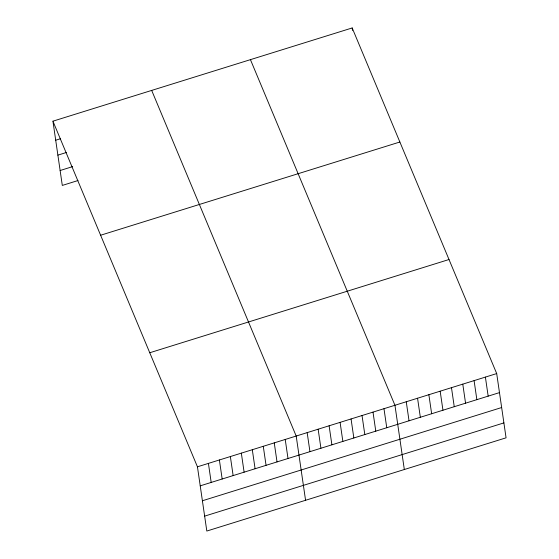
<?xml version="1.0" encoding="UTF-8"?>
<svg xmlns="http://www.w3.org/2000/svg" width="559" height="559" viewBox="0 0 559 559"><rect width="100%" height="100%" fill="white"/><g stroke="black" fill="none" stroke-linecap="round" stroke-linejoin="round"><path stroke-width="0.84" d="M52.93 121.177L352.184 27.95L496.699 373.573L506.07 437.823L206.816 531.05L197.446 466.807L52.93 121.177L62.301 185.427L77.98 180.543M55.711 140.218L60.414 138.758M57.884 155.136L66.507 152.453M60.127 170.509L72.67 166.603M100.62 235.234L399.874 142.007M149.756 352.75L449.01 259.516M197.446 466.807L496.699 373.573M200.22 485.848L499.473 392.614M202.393 500.766L501.654 407.532M204.636 516.132L503.89 422.904M250.439 59.645L394.947 405.275L404.325 469.518M151.685 90.411L296.193 436.041L305.57 500.284M485.394 377.094L488.168 396.135M474.088 380.616L476.862 399.657M462.782 384.138L465.556 403.179M451.476 387.666L454.25 406.7M440.171 391.188L442.952 410.222M428.865 394.71L431.646 413.751M417.559 398.232L420.34 417.273M352.184 27.95L352.547 30.431M406.253 401.753L409.034 420.794M383.977 408.692L386.758 427.733M373.007 412.109L375.781 431.15M362.029 415.526L364.81 434.567M351.059 418.95L353.84 437.99M340.089 422.366L342.863 441.407M329.111 425.783L331.892 444.824M318.141 429.2L320.922 448.241M307.171 432.624L309.945 451.658M285.223 439.458L288.004 458.499M274.252 442.875L277.026 461.916M263.275 446.292L266.056 465.333M252.305 449.716L255.086 468.756M241.334 453.132L244.108 472.173M230.357 456.549L233.138 475.59M219.387 459.966L222.168 479.007M208.416 463.39L211.19 482.424"/></g></svg>
